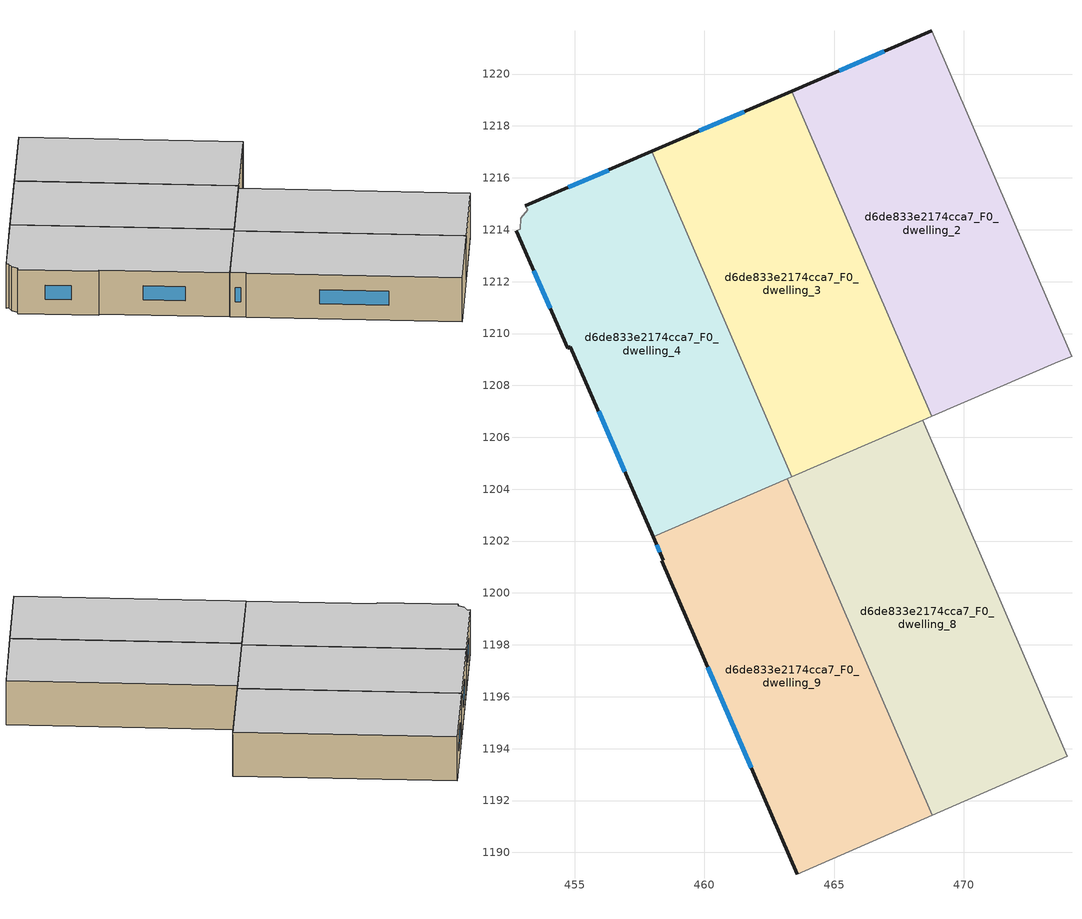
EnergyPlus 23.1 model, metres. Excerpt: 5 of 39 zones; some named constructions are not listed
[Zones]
d6de833e2174cca7_F0_dwelling_2
 floor ground (EU_floor_Construction): 468.77,1221.67 474.17,1209.13 468.77,1206.8 463.37,1219.34 z0
 wall outside (EU_wall_Construction): 468.77,1221.67 463.37,1219.34 z0:3
 wall to d6de833e2174cca7_F0_dwelling_3 (EU_wall_Construction): 463.37,1219.34 468.77,1206.8 z0:3
 wall to d6de833e2174cca7_F0_dwelling_1 (EU_wall_Construction): 474.17,1209.13 468.77,1221.67 z0:3
 wall to d6de833e2174cca7_F0_dwelling_7 (EU_wall_Construction): 468.77,1206.8 473.65,1208.91 z0:3
 wall to d6de833e2174cca7_F0_dwelling_6 (EU_wall_Construction): 473.65,1208.91 474.17,1209.13 z0:3
 window (EU_Window_Construction): 466.93,1220.88 465.21,1220.13 z1.02:1.98
 ceiling to d6de833e2174cca7_F1_dwelling_2 (EU_floor_Construction): 474.17,1209.13 468.77,1221.67 463.37,1219.34 468.77,1206.8 z3
d6de833e2174cca7_F0_dwelling_3
 floor ground (EU_floor_Construction): 463.37,1219.34 468.77,1206.8 463.37,1204.48 457.97,1217.02 z0
 wall outside (EU_wall_Construction): 463.37,1219.34 457.97,1217.02 z0:3
 wall to d6de833e2174cca7_F0_dwelling_4 (EU_wall_Construction): 457.97,1217.02 463.37,1204.48 z0:3
 wall to d6de833e2174cca7_F0_dwelling_8 (EU_wall_Construction): 463.37,1204.48 468.42,1206.65 z0:3
 wall to d6de833e2174cca7_F0_dwelling_7 (EU_wall_Construction): 468.42,1206.65 468.77,1206.8 z0:3
 window (EU_Window_Construction): 461.54,1218.55 459.81,1217.81 z1.02:1.98
 ceiling to d6de833e2174cca7_F1_dwelling_3 (EU_floor_Construction): 468.77,1206.8 463.37,1219.34 457.97,1217.02 463.37,1204.48 z3
d6de833e2174cca7_F0_dwelling_4
 floor ground (EU_floor_Construction): 457.97,1217.02 463.37,1204.48 458.03,1202.18 454.84,1209.5 454.73,1209.43 452.74,1213.96 452.9,1214.01 452.92,1214.45 453.19,1214.77 453.09,1214.92 z0
 wall outside (EU_wall_Construction): 457.97,1217.02 453.09,1214.92 / 452.74,1213.96 454.73,1209.43 454.84,1209.5 458.03,1202.18 z0:3
 wall adiabatic (EU_wall_Construction): 453.09,1214.92 453.19,1214.77 452.92,1214.45 452.9,1214.01 452.74,1213.96 z0:3
 wall to d6de833e2174cca7_F0_dwelling_9 (EU_wall_Construction): 458.03,1202.18 463.19,1204.4 z0:3
 wall to d6de833e2174cca7_F0_dwelling_8 (EU_wall_Construction): 463.19,1204.4 463.37,1204.48 z0:3
 window (EU_Window_Construction): 456.31,1216.3 454.75,1215.63 / 455.92,1207.01 456.94,1204.67 / 453.42,1212.42 454.05,1210.97 z1.02:1.98
 ceiling to d6de833e2174cca7_F1_dwelling_4 (EU_floor_Construction): 463.37,1204.48 457.97,1217.02 453.09,1214.92 453.19,1214.77 452.92,1214.45 452.9,1214.01 452.74,1213.96 454.73,1209.43 454.84,1209.5 458.03,1202.18 z3
d6de833e2174cca7_F0_dwelling_8
 floor ground (EU_floor_Construction): 468.42,1206.65 473.99,1193.7 468.78,1191.43 463.19,1204.4 z0
 wall to d6de833e2174cca7_F0_dwelling_9 (EU_wall_Construction): 463.19,1204.4 468.78,1191.43 z0:3
 wall to d6de833e2174cca7_F0_dwelling_7 (EU_wall_Construction): 473.99,1193.7 468.42,1206.65 z0:3
 wall adiabatic (EU_wall_Construction): 468.78,1191.43 473.99,1193.7 z0:3
 ceiling to d6de833e2174cca7_F1_dwelling_8 (EU_floor_Construction): 473.99,1193.7 468.42,1206.65 463.19,1204.4 468.78,1191.43 z3
d6de833e2174cca7_F0_dwelling_9
 floor ground (EU_floor_Construction): 463.19,1204.4 468.78,1191.43 463.57,1189.16 458.36,1201.24 458.42,1201.27 458.03,1202.18 z0
 wall outside (EU_wall_Construction): 458.03,1202.18 458.42,1201.27 458.36,1201.24 463.57,1189.16 z0:3
 wall adiabatic (EU_wall_Construction): 463.57,1189.16 468.78,1191.43 z0:3
 window (EU_Window_Construction): 460.14,1197.13 461.8,1193.27 / 458.16,1201.87 458.29,1201.58 z1.02:1.98
 ceiling to d6de833e2174cca7_F1_dwelling_9 (EU_floor_Construction): 468.78,1191.43 463.19,1204.4 458.03,1202.18 458.42,1201.27 458.36,1201.24 463.57,1189.16 z3
[SCHEDULE:FILE] Column Number=1; Rows to Skip at Top=0; Number of Hours of Data=8760; Column Separator=Comma; Interpolate to Timestep=No; Minutes per Item=60; Adjust Schedule for Daylight Savings=Yes
Name | File
EU_Step8_GainSchedule_d6de833e2174cca7_F1_dwelling_0_f000 | ../../schedules/d6de833e2174cca7/d6de833e2174cca7_F1_dwelling_0_f000_gain.csv
EU_Step8_GainSchedule_d6de833e2174cca7_F1_dwelling_1_f000 | ../../schedules/d6de833e2174cca7/d6de833e2174cca7_F1_dwelling_1_f000_gain.csv
EU_Step8_GainSchedule_d6de833e2174cca7_F1_dwelling_2_f000 | ../../schedules/d6de833e2174cca7/d6de833e2174cca7_F1_dwelling_2_f000_gain.csv
EU_Step8_GainSchedule_d6de833e2174cca7_F1_dwelling_3_f000 | ../../schedules/d6de833e2174cca7/d6de833e2174cca7_F1_dwelling_3_f000_gain.csv
EU_Step8_GainSchedule_d6de833e2174cca7_F1_dwelling_4_f000 | ../../schedules/d6de833e2174cca7/d6de833e2174cca7_F1_dwelling_4_f000_gain.csv
EU_Step8_GainSchedule_d6de833e2174cca7_F1_dwelling_5_f000 | ../../schedules/d6de833e2174cca7/d6de833e2174cca7_F1_dwelling_5_f000_gain.csv
EU_Step8_GainSchedule_d6de833e2174cca7_F1_dwelling_6_f000 | ../../schedules/d6de833e2174cca7/d6de833e2174cca7_F1_dwelling_6_f000_gain.csv
EU_Step8_GainSchedule_d6de833e2174cca7_F1_dwelling_7_f000 | ../../schedules/d6de833e2174cca7/d6de833e2174cca7_F1_dwelling_7_f000_gain.csv
EU_Step8_GainSchedule_d6de833e2174cca7_F1_dwelling_8_f000 | ../../schedules/d6de833e2174cca7/d6de833e2174cca7_F1_dwelling_8_f000_gain.csv
EU_Step8_GainSchedule_d6de833e2174cca7_F1_dwelling_9_f000 | ../../schedules/d6de833e2174cca7/d6de833e2174cca7_F1_dwelling_9_f000_gain.csv
EU_Step8_GainSchedule_d6de833e2174cca7_F2_dwelling_0_f000 | ../../schedules/d6de833e2174cca7/d6de833e2174cca7_F2_dwelling_0_f000_gain.csv
EU_Step8_GainSchedule_d6de833e2174cca7_F2_dwelling_1_f000 | ../../schedules/d6de833e2174cca7/d6de833e2174cca7_F2_dwelling_1_f000_gain.csv
EU_Step8_GainSchedule_d6de833e2174cca7_F2_dwelling_2_f000 | ../../schedules/d6de833e2174cca7/d6de833e2174cca7_F2_dwelling_2_f000_gain.csv
EU_Step8_GainSchedule_d6de833e2174cca7_F2_dwelling_3_f000 | ../../schedules/d6de833e2174cca7/d6de833e2174cca7_F2_dwelling_3_f000_gain.csv
EU_Step8_GainSchedule_d6de833e2174cca7_F2_dwelling_4_f000 | ../../schedules/d6de833e2174cca7/d6de833e2174cca7_F2_dwelling_4_f000_gain.csv
EU_Step8_GainSchedule_d6de833e2174cca7_F2_dwelling_5_f000 | ../../schedules/d6de833e2174cca7/d6de833e2174cca7_F2_dwelling_5_f000_gain.csv
EU_Step8_GainSchedule_d6de833e2174cca7_F2_dwelling_6_f000 | ../../schedules/d6de833e2174cca7/d6de833e2174cca7_F2_dwelling_6_f000_gain.csv
EU_Step8_GainSchedule_d6de833e2174cca7_F2_dwelling_7_f000 | ../../schedules/d6de833e2174cca7/d6de833e2174cca7_F2_dwelling_7_f000_gain.csv
EU_Step8_GainSchedule_d6de833e2174cca7_F2_dwelling_8_f000 | ../../schedules/d6de833e2174cca7/d6de833e2174cca7_F2_dwelling_8_f000_gain.csv
EU_Step8_GainSchedule_d6de833e2174cca7_F2_dwelling_9_f000 | ../../schedules/d6de833e2174cca7/d6de833e2174cca7_F2_dwelling_9_f000_gain.csv
